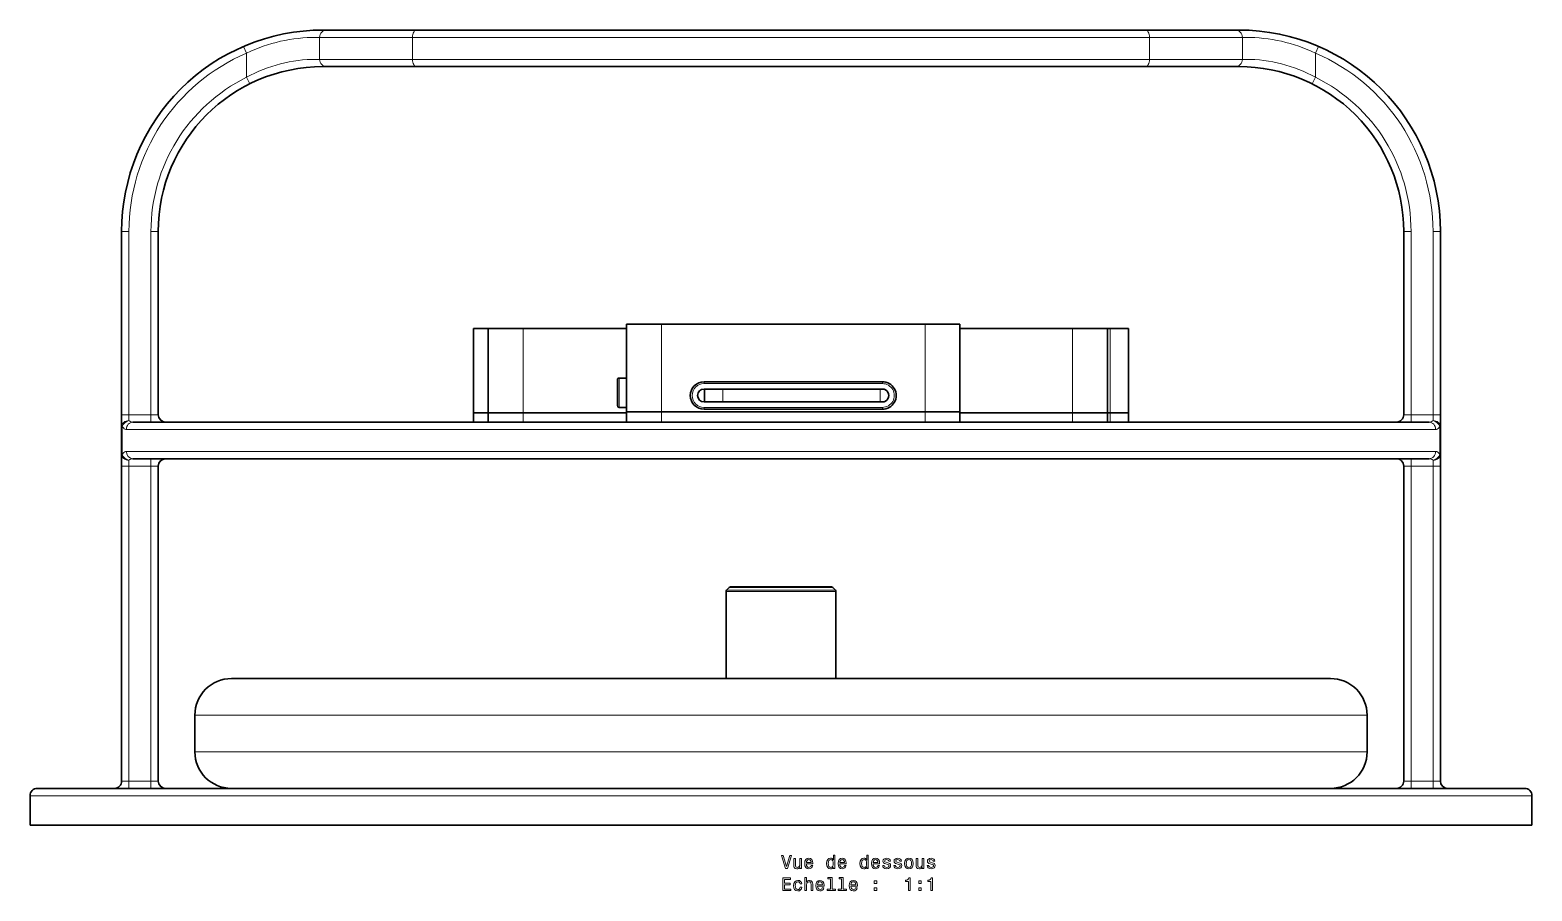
# Model space of a CAD drawing. Extents: x -1556 to 2480, y -1748 to 2591.
# Drawn here: x 389.5 to 799.5, y 973.4 to 1208.4 of the extents above; entities that cross this region are included whole.
import ezdxf

# ---------------------------------------------------------------- set-up
doc = ezdxf.new("R2010")
doc.units = 0

msp = doc.modelspace()

# ---------------------------------------------------------------- linework, layer by layer
at = {"color": 7, "lineweight": 13, "ltscale": 0.023708}
for p, q in [((468.548584, 1206.432495), (467.600281, 1206.432495)), ((721.399719, 1206.432495), (720.451416, 1206.432495)), ((467.600281, 1200.432495), (468.548584, 1200.432495)), ((720.451416, 1200.432495), (721.399719, 1200.432495))]:
    msp.add_line(p, q, dxfattribs=at)
at = {"color": 7, "lineweight": 13}
for p, q in [((493.890015, 1206.432495), (468.548584, 1206.432495)), ((695.109985, 1206.432495), (493.890015, 1206.432495)), ((720.451416, 1206.432495), (695.109985, 1206.432495)), ((468.548584, 1200.432495), (493.890015, 1200.432495)), ((493.890015, 1200.432495), (695.109985, 1200.432495)), ((695.109985, 1200.432495), (720.451416, 1200.432495)), ((416.5, 1153.432495), (416.5, 1103.382324)), ((422.5, 1103.382324), (422.5, 1153.432495)), ((766.5, 1103.382324), (766.5, 1153.432495)), ((772.5, 1153.432495), (772.5, 1103.382324)), ((561.83313, 1104.156738), (561.83313, 1128.156738)), ((633.832886, 1104.156738), (633.832886, 1128.156738)), ((524.095398, 1103.918945), (524.095398, 1126.918945)), ((674.095215, 1103.918945), (674.095215, 1126.918945)), ((684.318298, 1126.918945), (684.318298, 1103.918945)), ((573.487, 1111.906738), (622.179016, 1111.906738)), ((622.179016, 1105.406738), (573.487, 1105.406738)), ((773.210205, 1099.382324), (415.789764, 1099.382324)), ((773.210205, 1093.382324), (415.789764, 1093.382324)), ((416.5, 1089.382324), (416.5, 1003.382324)), ((422.5, 1003.382324), (422.5, 1089.382324)), ((766.5, 1003.382324), (766.5, 1089.382324)), ((772.5, 1089.382324), (772.5, 1003.382324)), ((609.5, 1055.175171), (579.5, 1055.175171)), ((609.353577, 1055.528809), (579.646423, 1055.528809)), ((608.646423, 1056.23584), (580.353577, 1056.23584)), ((754.5, 1021.382324), (454.086792, 1021.382324)), ((754.5, 1011.382324), (454.086792, 1011.382324)), ((799.5, 999.382324), (389.5, 999.382324))]:
    msp.add_line(p, q, dxfattribs=at)
at = {"color": 7, "lineweight": 13, "ltscale": 0.15}
for p, q in [((468.548584, 1206.432495), (468.548584, 1200.432495)), ((493.890015, 1206.432495), (493.890015, 1200.432495)), ((695.109985, 1206.432495), (695.109985, 1200.432495)), ((720.451416, 1206.432495), (720.451416, 1200.432495)), ((416.5, 1103.382324), (422.5, 1103.382324)), ((772.5, 1103.382324), (766.5, 1103.382324)), ((416.5, 1089.382324), (422.5, 1089.382324)), ((772.5, 1089.382324), (766.5, 1089.382324)), ((422.5, 1003.382324), (416.5, 1003.382324)), ((772.5, 1003.382324), (766.5, 1003.382324))]:
    msp.add_line(p, q, dxfattribs=at)
at = {"color": 7, "lineweight": 35, "ltscale": 0.026077}
for p, q in [((470.543091, 1208.432495), (469.5, 1208.432495)), ((719.5, 1208.432495), (718.456909, 1208.432495)), ((469.5, 1198.432495), (470.543091, 1198.432495)), ((718.456909, 1198.432495), (719.5, 1198.432495))]:
    msp.add_line(p, q, dxfattribs=at)
at = {"color": 7, "lineweight": 35}
for p, q in [((495.039856, 1208.432495), (470.543091, 1208.432495)), ((693.960144, 1208.432495), (495.039856, 1208.432495)), ((718.456909, 1208.432495), (693.960144, 1208.432495)), ((470.543091, 1198.432495), (495.039856, 1198.432495)), ((495.039856, 1198.432495), (693.960144, 1198.432495)), ((693.960144, 1198.432495), (718.456909, 1198.432495)), ((414.5, 1153.432495), (414.5, 1103.382324)), ((424.5, 1103.382324), (424.5, 1153.432495)), ((764.5, 1103.382324), (764.5, 1153.432495)), ((774.5, 1153.432495), (774.5, 1103.382324)), ((552.333008, 1104.156738), (552.333008, 1128.156738)), ((561.83313, 1128.156738), (633.832886, 1128.156738)), ((643.333008, 1104.156738), (643.333008, 1128.156738)), ((510.552277, 1103.918945), (510.552277, 1126.918945)), ((514.595276, 1103.918945), (514.595276, 1126.918945)), ((524.095398, 1126.918945), (552.332886, 1126.918945)), ((643.332886, 1126.918945), (674.095215, 1126.918945)), ((683.595276, 1103.918945), (683.595276, 1126.918945)), ((689.318298, 1126.918945), (689.318298, 1103.918945)), ((573.487, 1112.406738), (622.179016, 1112.406738)), ((573.487, 1110.406738), (622.179016, 1110.406738)), ((524.095398, 1103.918945), (552.332886, 1103.918945)), ((524.095398, 1103.918945), (552.332886, 1103.918945)), ((561.83313, 1104.156738), (633.832886, 1104.156738)), ((561.83313, 1104.156738), (633.832886, 1104.156738)), ((622.179016, 1106.906738), (573.487, 1106.906738)), ((622.179016, 1104.906738), (573.487, 1104.906738)), ((643.332886, 1103.918945), (674.095215, 1103.918945)), ((643.332886, 1103.918945), (674.095215, 1103.918945)), ((771.395691, 1101.382324), (417.604309, 1101.382324)), ((771.395691, 1091.382324), (417.604309, 1091.382324)), ((414.5, 1089.382324), (414.5, 1003.382324)), ((424.5, 1003.382324), (424.5, 1089.382324)), ((764.5, 1003.382324), (764.5, 1089.382324)), ((774.5, 1089.382324), (774.5, 1003.382324)), ((579.5, 1031.382324), (579.5, 1055.175171)), ((608.292908, 1056.382324), (580.707092, 1056.382324)), ((609.5, 1031.382324), (609.5, 1055.175171)), ((744.5, 1031.382324), (462.86261, 1031.382324)), ((797.5, 1001.382324), (391.5, 1001.382324)), ((744.5, 1001.382324), (462.86261, 1001.382324)), ((642.5, 1001.382324), (552.376038, 1001.382324)), ((799.5, 991.382324), (389.5, 991.382324))]:
    msp.add_line(p, q, dxfattribs=at)
at = {"color": 7, "lineweight": 13, "ltscale": 0.050001}
for p, q in [((447.814575, 1203.976929), (448.603149, 1202.138916)), ((740.396851, 1202.138916), (741.185425, 1203.976929))]:
    msp.add_line(p, q, dxfattribs=at)
at = {"color": 7, "lineweight": 13, "ltscale": 0.165189}
for p, q in [((448.603149, 1202.138916), (448.603149, 1195.531372)), ((740.396851, 1202.138916), (740.396851, 1195.531372))]:
    msp.add_line(p, q, dxfattribs=at)
at = {"color": 7, "lineweight": 13, "ltscale": 0.049999}
for p, q in [((448.603149, 1195.531372), (449.492401, 1193.73999)), ((739.507629, 1193.73999), (740.396851, 1195.531372))]:
    msp.add_line(p, q, dxfattribs=at)
at = {"color": 7, "lineweight": 13, "ltscale": 0.05}
for p, q in [((414.5, 1153.432495), (416.5, 1153.432495)), ((424.5, 1153.432495), (422.5, 1153.432495)), ((764.5, 1153.432495), (766.5, 1153.432495)), ((774.5, 1153.432495), (772.5, 1153.432495)), ((414.5, 1103.382324), (416.5, 1103.382324)), ((422.5, 1101.382324), (422.5, 1103.382324)), ((424.5, 1103.382324), (422.5, 1103.382324)), ((764.5, 1103.382324), (766.5, 1103.382324)), ((766.5, 1103.382324), (766.5, 1101.382324)), ((774.5, 1103.382324), (772.5, 1103.382324)), ((422.5, 1089.382324), (422.5, 1091.382324)), ((766.5, 1091.382324), (766.5, 1089.382324)), ((414.5, 1089.382324), (416.5, 1089.382324)), ((424.5, 1089.382324), (422.5, 1089.382324)), ((764.5, 1089.382324), (766.5, 1089.382324)), ((774.5, 1089.382324), (772.5, 1089.382324)), ((416.5, 1003.382324), (414.5, 1003.382324)), ((416.5, 1003.382324), (416.5, 1001.382324)), ((422.5, 1003.382324), (422.5, 1001.382324)), ((424.5, 1003.382324), (422.5, 1003.382324)), ((766.5, 1003.382324), (764.5, 1003.382324)), ((766.5, 1003.382324), (766.5, 1001.382324)), ((772.5, 1003.382324), (772.5, 1001.382324)), ((774.5, 1003.382324), (772.5, 1003.382324))]:
    msp.add_line(p, q, dxfattribs=at)
at = {"color": 7, "lineweight": 35, "ltscale": 0.237503}
for p, q in [((561.83313, 1128.156738), (552.333008, 1128.156738)), ((643.333008, 1128.156738), (633.832886, 1128.156738)), ((524.095398, 1126.918945), (514.595276, 1126.918945)), ((524.095398, 1103.918945), (514.595276, 1103.918945)), ((524.095398, 1103.918945), (514.595276, 1103.918945)), ((561.83313, 1104.156738), (552.333008, 1104.156738)), ((561.83313, 1104.156738), (552.333008, 1104.156738)), ((643.333008, 1104.156738), (633.832886, 1104.156738)), ((643.333008, 1104.156738), (633.832886, 1104.156738))]:
    msp.add_line(p, q, dxfattribs=at)
at = {"color": 7, "lineweight": 35, "ltscale": 0.101075}
for p, q in [((514.595276, 1126.918945), (510.552277, 1126.918945)), ((514.595276, 1103.918945), (510.552277, 1103.918945)), ((514.595276, 1103.918945), (510.552277, 1103.918945))]:
    msp.add_line(p, q, dxfattribs=at)
at = {"color": 7, "lineweight": 35, "ltscale": 0.237502}
for p, q in [((683.595276, 1126.918945), (674.095215, 1126.918945)), ((683.595276, 1103.918945), (674.095215, 1103.918945)), ((683.595276, 1103.918945), (674.095215, 1103.918945))]:
    msp.add_line(p, q, dxfattribs=at)
at = {"color": 7, "lineweight": 35, "ltscale": 0.018076}
for p, q in [((683.595276, 1126.918945), (684.318298, 1126.918945)), ((683.595276, 1103.918945), (684.318298, 1103.918945)), ((683.595276, 1103.918945), (684.318298, 1103.918945))]:
    msp.add_line(p, q, dxfattribs=at)
at = {"color": 7, "lineweight": 35, "ltscale": 0.125}
for p, q in [((689.318298, 1126.918945), (684.318298, 1126.918945)), ((689.318298, 1103.918945), (684.318298, 1103.918945)), ((689.318298, 1103.918945), (684.318298, 1103.918945))]:
    msp.add_line(p, q, dxfattribs=at)
at = {"color": 7, "lineweight": 35, "ltscale": 0.175}
msp.add_line((549.833008, 1112.906738), (549.833008, 1105.906738), dxfattribs=at)
at = {"color": 7, "lineweight": 35, "ltscale": 0.05}
for p, q in [((552.333008, 1113.406738), (550.333008, 1113.406738)), ((552.333008, 1105.406738), (550.333008, 1105.406738))]:
    msp.add_line(p, q, dxfattribs=at)
at = {"color": 7, "lineweight": 13, "ltscale": 0.2}
msp.add_line((550.333008, 1113.406738), (550.333008, 1105.406738), dxfattribs=at)
at = {"color": 7, "lineweight": 13, "ltscale": 0.0125}
for p, q in [((573.487, 1111.906738), (573.487, 1112.406738)), ((622.179016, 1111.906738), (622.179016, 1112.406738)), ((573.487, 1105.406738), (573.487, 1104.906738)), ((622.179016, 1105.406738), (622.179016, 1104.906738))]:
    msp.add_line(p, q, dxfattribs=at)
at = {"color": 7, "lineweight": 35, "ltscale": 0.0875}
msp.add_line((573.611267, 1110.40686), (573.611267, 1106.90686), dxfattribs=at)
at = {"color": 7, "lineweight": 13, "ltscale": 0.0875}
for p, q in [((578.611267, 1110.40686), (578.611267, 1106.90686)), ((621.599304, 1110.40686), (621.599304, 1106.90686))]:
    msp.add_line(p, q, dxfattribs=at)
at = {"color": 7, "lineweight": 35, "ltscale": 0.079517}
for p, q in [((414.5, 1103.382324), (414.5, 1100.20166)), ((774.5, 1103.382324), (774.5, 1100.20166)), ((414.5, 1092.562988), (414.5, 1089.382324)), ((774.5, 1092.562988), (774.5, 1089.382324))]:
    msp.add_line(p, q, dxfattribs=at)
at = {"color": 7, "lineweight": 13, "ltscale": 0.039758}
for p, q in [((416.5, 1103.382324), (416.5, 1101.791992)), ((772.5, 1103.382324), (772.5, 1101.791992)), ((416.5, 1090.972656), (416.5, 1089.382324)), ((772.5, 1090.972656), (772.5, 1089.382324))]:
    msp.add_line(p, q, dxfattribs=at)
at = {"color": 7, "lineweight": 35, "ltscale": 0.063416}
for p, q in [((510.552277, 1101.382324), (510.552277, 1103.918945)), ((514.595276, 1103.918945), (514.595276, 1101.382324)), ((683.595276, 1103.918945), (683.595276, 1101.382324)), ((689.318298, 1101.382324), (689.318298, 1103.918945))]:
    msp.add_line(p, q, dxfattribs=at)
at = {"color": 7, "lineweight": 13, "ltscale": 0.063416}
for p, q in [((524.095398, 1103.918945), (524.095398, 1101.382324)), ((674.095215, 1103.918945), (674.095215, 1101.382324)), ((684.318298, 1101.382324), (684.318298, 1103.918945))]:
    msp.add_line(p, q, dxfattribs=at)
at = {"color": 7, "lineweight": 35, "ltscale": 0.06936}
for p, q in [((552.333008, 1104.156738), (552.333008, 1101.382324)), ((643.333008, 1104.156738), (643.333008, 1101.382324))]:
    msp.add_line(p, q, dxfattribs=at)
at = {"color": 7, "lineweight": 13, "ltscale": 0.06936}
for p, q in [((561.83313, 1104.156738), (561.83313, 1101.382324)), ((633.832886, 1104.156738), (633.832886, 1101.382324))]:
    msp.add_line(p, q, dxfattribs=at)
at = {"color": 7, "lineweight": 35, "ltscale": 0.190967}
for p, q in [((414.5, 1100.20166), (414.5, 1092.562988)), ((774.5, 1100.20166), (774.5, 1092.562988))]:
    msp.add_line(p, q, dxfattribs=at)
at = {"color": 7, "lineweight": 13, "ltscale": 0.004353}
for p, q in [((414.5, 1100.20166), (414.674133, 1100.20166)), ((774.5, 1100.20166), (774.325867, 1100.20166)), ((414.5, 1092.562988), (414.674133, 1092.562988)), ((774.5, 1092.562988), (774.325867, 1092.562988))]:
    msp.add_line(p, q, dxfattribs=at)
at = {"color": 7, "lineweight": 13, "ltscale": 0.190967}
for p, q in [((414.674133, 1100.20166), (414.674133, 1092.562988)), ((774.325867, 1100.20166), (774.325867, 1092.562988))]:
    msp.add_line(p, q, dxfattribs=at)
at = {"color": 7, "lineweight": 35, "ltscale": 0.024999}
for p, q in [((580.353577, 1056.23584), (579.646423, 1055.528809)), ((608.646423, 1056.23584), (609.353577, 1055.528809))]:
    msp.add_line(p, q, dxfattribs=at)
at = {"color": 7, "lineweight": 35, "ltscale": 0.459065}
for p, q in [((462.86261, 1031.382324), (444.5, 1031.382324)), ((462.86261, 1001.382324), (444.5, 1001.382324))]:
    msp.add_line(p, q, dxfattribs=at)
at = {"color": 7, "lineweight": 13, "ltscale": 0.48967}
for p, q in [((454.086792, 1021.382324), (434.5, 1021.382324)), ((454.086792, 1011.382324), (434.5, 1011.382324))]:
    msp.add_line(p, q, dxfattribs=at)
at = {"color": 7, "lineweight": 35, "ltscale": 0.25}
for p, q in [((434.5, 1011.382324), (434.5, 1021.382324)), ((754.5, 1011.382324), (754.5, 1021.382324))]:
    msp.add_line(p, q, dxfattribs=at)
at = {"color": 7, "lineweight": 35, "ltscale": 0.000598}
for p, q in [((546.5, 1001.382324), (546.476074, 1001.382446)), ((642.5, 1001.382324), (642.523926, 1001.382446))]:
    msp.add_line(p, q, dxfattribs=at)
at = {"color": 7, "lineweight": 35, "ltscale": 0.146901}
msp.add_line((552.376038, 1001.382324), (546.5, 1001.382324), dxfattribs=at)
at = {"color": 7, "lineweight": 35, "ltscale": 0.2}
for p, q in [((389.5, 991.382324), (389.5, 999.382324)), ((799.5, 991.382324), (799.5, 999.382324))]:
    msp.add_line(p, q, dxfattribs=at)
at = {"color": 7, "lineweight": 13}
for points in [[(415.789764, 1099.382324), (415.649597, 1099.393555), (415.510803, 1099.427368), (415.373444, 1099.483765), (415.239258, 1099.562134), (414.984314, 1099.781738), (414.823486, 1099.97522), (414.674133, 1100.20166)], [(774.325867, 1100.20166), (774.197021, 1100.00354), (774.059448, 1099.829712), (773.864014, 1099.639404), (773.657288, 1099.499634), (773.442444, 1099.413452), (773.210205, 1099.382324)], [(414.674133, 1092.562988), (414.802979, 1092.76123), (414.940552, 1092.934937), (415.135986, 1093.125244), (415.342651, 1093.265015), (415.557556, 1093.351196), (415.789764, 1093.382324)], [(773.210205, 1093.382324), (773.350403, 1093.371094), (773.489197, 1093.33728), (773.626587, 1093.280884), (773.760742, 1093.202515), (774.015686, 1092.98291), (774.176514, 1092.789307), (774.325867, 1092.562988)]]:
    msp.add_lwpolyline(points, dxfattribs=at)
for points in [[(596.895508, 983.030762), (596.018005, 980.050171), (595.115295, 983.030762), (594.636169, 983.030762), (595.765869, 979.525696), (596.270203, 979.525696), (597.374634, 983.030762)], [(600.097961, 982.233887), (599.654175, 982.233887), (599.654175, 980.670532), (599.60376, 980.307373), (599.45752, 980.045166), (599.23053, 979.883789), (598.932983, 979.833313), (598.695984, 979.873657), (598.544678, 979.99469), (598.458923, 980.201477), (598.438782, 980.494019), (598.438782, 982.233887), (597.994934, 982.233887), (597.994934, 980.453674), (598.010071, 980.095581), (598.105896, 979.798035), (598.398438, 979.525696), (598.867432, 979.429871), (599.119568, 979.465149), (599.336426, 979.555969), (599.523071, 979.71228), (599.674377, 979.93927), (599.674377, 979.525696), (600.097961, 979.525696)], [(601.434448, 980.751221), (603.209656, 980.751221), (603.214722, 980.957947), (603.134033, 981.537964), (602.912109, 981.97168), (602.559082, 982.233887), (602.090088, 982.329712), (601.631104, 982.228882), (601.278076, 981.946472), (601.051147, 981.487488), (600.970459, 980.882324), (601.046082, 980.262024), (601.273071, 979.808105), (601.621033, 979.525696), (602.074951, 979.429871), (602.468323, 979.495422), (602.791077, 979.666931), (603.028076, 979.93927), (603.164246, 980.302368), (602.725525, 980.302368), (602.634705, 980.100647), (602.503601, 979.949341), (602.130432, 979.828308), (601.842957, 979.883789), (601.626099, 980.060303), (601.484863, 980.347717), (601.434448, 980.736084)], [(601.434448, 981.12439), (601.489929, 981.472412), (601.626099, 981.729614), (601.832825, 981.885925), (602.105164, 981.941406), (602.372498, 981.885925), (602.579224, 981.729614), (602.705322, 981.472412), (602.750732, 981.12439)], [(608.78241, 979.944275), (608.78241, 979.525696), (609.226196, 979.525696), (609.226196, 983.146729), (608.787476, 983.146729), (608.787476, 981.820374), (608.449585, 982.203674), (608.242798, 982.294434), (608.005737, 982.329712), (607.577087, 982.228882), (607.244263, 981.946472), (607.027405, 981.492554), (606.951721, 980.882324), (607.027405, 980.272095), (607.244263, 979.813171), (607.577087, 979.525696), (608.005737, 979.429871), (608.242798, 979.465149), (608.45459, 979.555969)], [(608.081421, 981.931335), (608.373901, 981.860718), (608.595825, 981.664001), (608.726929, 981.336243), (608.777405, 980.882324), (608.726929, 980.423401), (608.595825, 980.095581), (608.373901, 979.89386), (608.081421, 979.828308), (607.804016, 979.89386), (607.592224, 980.095581), (607.450989, 980.428406), (607.40564, 980.882324), (607.450989, 981.331177), (607.592224, 981.658997), (607.804016, 981.860718)], [(610.54248, 980.751221), (612.317749, 980.751221), (612.322754, 980.957947), (612.242065, 981.537964), (612.020203, 981.97168), (611.667175, 982.233887), (611.19812, 982.329712), (610.739197, 982.228882), (610.386169, 981.946472), (610.159241, 981.487488), (610.078552, 980.882324), (610.154175, 980.262024), (610.381104, 979.808105), (610.729126, 979.525696), (611.182983, 979.429871), (611.576355, 979.495422), (611.899109, 979.666931), (612.136169, 979.93927), (612.272339, 980.302368), (611.833557, 980.302368), (611.742798, 980.100647), (611.611694, 979.949341), (611.238464, 979.828308), (610.950989, 979.883789), (610.734131, 980.060303), (610.592957, 980.347717), (610.54248, 980.736084)], [(610.54248, 981.12439), (610.597961, 981.472412), (610.734131, 981.729614), (610.940918, 981.885925), (611.213257, 981.941406), (611.48053, 981.885925), (611.687317, 981.729614), (611.813416, 981.472412), (611.858765, 981.12439)], [(617.890503, 979.944275), (617.890503, 979.525696), (618.33429, 979.525696), (618.33429, 983.146729), (617.895508, 983.146729), (617.895508, 981.820374), (617.557617, 982.203674), (617.350891, 982.294434), (617.113831, 982.329712), (616.685181, 982.228882), (616.352295, 981.946472), (616.135437, 981.492554), (616.059814, 980.882324), (616.135437, 980.272095), (616.352295, 979.813171), (616.685181, 979.525696), (617.113831, 979.429871), (617.350891, 979.465149), (617.562683, 979.555969)], [(617.189453, 981.931335), (617.481995, 981.860718), (617.703918, 981.664001), (617.835022, 981.336243), (617.885437, 980.882324), (617.835022, 980.423401), (617.703918, 980.095581), (617.481995, 979.89386), (617.189453, 979.828308), (616.912109, 979.89386), (616.700317, 980.095581), (616.559082, 980.428406), (616.513672, 980.882324), (616.559082, 981.331177), (616.700317, 981.658997), (616.912109, 981.860718)], [(619.650574, 980.751221), (621.425781, 980.751221), (621.430847, 980.957947), (621.350159, 981.537964), (621.128235, 981.97168), (620.775208, 982.233887), (620.306213, 982.329712), (619.84729, 982.228882), (619.494263, 981.946472), (619.267273, 981.487488), (619.186584, 980.882324), (619.262268, 980.262024), (619.489197, 979.808105), (619.837158, 979.525696), (620.291077, 979.429871), (620.684448, 979.495422), (621.007202, 979.666931), (621.244263, 979.93927), (621.380432, 980.302368), (620.94165, 980.302368), (620.850891, 980.100647), (620.719727, 979.949341), (620.346558, 979.828308), (620.059082, 979.883789), (619.842224, 980.060303), (619.700989, 980.347717), (619.650574, 980.736084)], [(619.650574, 981.12439), (619.706055, 981.472412), (619.842224, 981.729614), (620.049011, 981.885925), (620.32135, 981.941406), (620.588623, 981.885925), (620.79541, 981.729614), (620.921448, 981.472412), (620.966858, 981.12439)], [(623.624634, 981.104248), (623.195984, 981.205078), (622.878235, 981.321106), (622.772339, 981.558105), (622.802612, 981.724548), (622.908508, 981.845581), (623.079956, 981.921204), (623.327087, 981.951477), (623.564148, 981.921204), (623.750732, 981.830444), (623.871765, 981.694275), (623.92218, 981.512756), (624.355896, 981.512756), (624.355896, 981.522827), (624.280273, 981.850647), (624.073486, 982.107849), (623.750732, 982.269226), (623.327087, 982.329712), (622.898438, 982.269226), (622.585754, 982.102783), (622.389038, 981.855652), (622.328552, 981.542969), (622.373901, 981.240417), (622.515137, 981.028564), (622.747131, 980.877258), (623.085022, 980.771362), (623.579224, 980.65033), (623.881836, 980.524231), (623.962524, 980.423401), (623.992798, 980.272095), (623.947388, 980.08551), (623.826355, 979.944275), (623.6297, 979.853516), (623.367432, 979.823242), (623.090088, 979.853516), (622.888306, 979.959412), (622.752136, 980.130859), (622.696655, 980.36792), (622.268005, 980.36792), (622.338623, 979.964478), (622.54541, 979.671936), (622.873169, 979.495422), (623.327087, 979.429871), (623.801147, 979.495422), (624.149109, 979.671936), (624.360962, 979.954346), (624.436584, 980.32251), (624.381104, 980.640259), (624.224792, 980.857117), (623.96759, 980.998291)], [(626.660645, 981.104248), (626.231995, 981.205078), (625.914246, 981.321106), (625.80835, 981.558105), (625.838623, 981.724548), (625.944519, 981.845581), (626.115967, 981.921204), (626.363098, 981.951477), (626.600159, 981.921204), (626.786743, 981.830444), (626.907776, 981.694275), (626.958191, 981.512756), (627.391907, 981.512756), (627.391907, 981.522827), (627.316284, 981.850647), (627.109497, 982.107849), (626.786743, 982.269226), (626.363098, 982.329712), (625.934448, 982.269226), (625.621765, 982.102783), (625.425049, 981.855652), (625.364563, 981.542969), (625.409912, 981.240417), (625.551147, 981.028564), (625.783142, 980.877258), (626.121033, 980.771362), (626.615295, 980.65033), (626.917847, 980.524231), (626.998535, 980.423401), (627.028809, 980.272095), (626.983398, 980.08551), (626.862366, 979.944275), (626.66571, 979.853516), (626.403442, 979.823242), (626.126099, 979.853516), (625.924377, 979.959412), (625.788208, 980.130859), (625.732727, 980.36792), (625.304016, 980.36792), (625.374634, 979.964478), (625.581421, 979.671936), (625.909241, 979.495422), (626.363098, 979.429871), (626.837158, 979.495422), (627.185181, 979.671936), (627.396973, 979.954346), (627.472595, 980.32251), (627.417114, 980.640259), (627.260803, 980.857117), (627.003601, 980.998291)], [(628.239197, 980.877258), (628.319885, 980.262024), (628.55188, 979.808105), (628.920044, 979.525696), (629.414246, 979.429871), (629.903442, 979.525696), (630.271606, 979.803101), (630.503601, 980.256958), (630.589355, 980.877258), (630.503601, 981.492554), (630.271606, 981.951477), (629.903442, 982.228882), (629.414246, 982.329712), (628.920044, 982.228882), (628.55188, 981.946472), (628.319885, 981.492554)], [(628.693054, 980.882324), (628.738464, 981.336243), (628.8797, 981.664001), (629.106628, 981.865784), (629.414246, 981.93634), (629.716858, 981.865784), (629.943787, 981.669067), (630.085022, 981.336243), (630.135437, 980.882324), (630.085022, 980.423401), (629.943787, 980.090515), (629.716858, 979.888794), (629.414246, 979.823242), (629.106628, 979.888794), (628.8797, 980.090515), (628.738464, 980.423401)], [(633.494263, 982.233887), (633.050415, 982.233887), (633.050415, 980.670532), (633, 980.307373), (632.85376, 980.045166), (632.62677, 979.883789), (632.329224, 979.833313), (632.092224, 979.873657), (631.940918, 979.99469), (631.855164, 980.201477), (631.835022, 980.494019), (631.835022, 982.233887), (631.391235, 982.233887), (631.391235, 980.453674), (631.406311, 980.095581), (631.502136, 979.798035), (631.794678, 979.525696), (632.263672, 979.429871), (632.515869, 979.465149), (632.732727, 979.555969), (632.919312, 979.71228), (633.070618, 979.93927), (633.070618, 979.525696), (633.494263, 979.525696)], [(635.768738, 981.104248), (635.340027, 981.205078), (635.022339, 981.321106), (634.916443, 981.558105), (634.946655, 981.724548), (635.052612, 981.845581), (635.22406, 981.921204), (635.471191, 981.951477), (635.708191, 981.921204), (635.894836, 981.830444), (636.015869, 981.694275), (636.066284, 981.512756), (636.5, 981.512756), (636.5, 981.522827), (636.424316, 981.850647), (636.21759, 982.107849), (635.894836, 982.269226), (635.471191, 982.329712), (635.04248, 982.269226), (634.729797, 982.102783), (634.533142, 981.855652), (634.472595, 981.542969), (634.518005, 981.240417), (634.659241, 981.028564), (634.891235, 980.877258), (635.229126, 980.771362), (635.723328, 980.65033), (636.02594, 980.524231), (636.106628, 980.423401), (636.136902, 980.272095), (636.091492, 980.08551), (635.970459, 979.944275), (635.773804, 979.853516), (635.511536, 979.823242), (635.234131, 979.853516), (635.03241, 979.959412), (634.89624, 980.130859), (634.840759, 980.36792), (634.412109, 980.36792), (634.482727, 979.964478), (634.689453, 979.671936), (635.017273, 979.495422), (635.471191, 979.429871), (635.945251, 979.495422), (636.293213, 979.671936), (636.505066, 979.954346), (636.580688, 980.32251), (636.525208, 980.640259), (636.368896, 980.857117), (636.111694, 980.998291)], [(594.958923, 973.478882), (597.177979, 973.478882), (597.177979, 973.902527), (595.422913, 973.902527), (595.422913, 975.087646), (596.986328, 975.087646), (596.986328, 975.506287), (595.422913, 975.506287), (595.422913, 976.555237), (597.137634, 976.555237), (597.137634, 976.978882), (594.958923, 976.978882)], [(599.734863, 975.289429), (600.173645, 975.289429), (600.082825, 975.692871), (599.865967, 976.010559), (599.528076, 976.207275), (599.089355, 976.282898), (598.605164, 976.182068), (598.237061, 975.899658), (598.005066, 975.440674), (597.924377, 974.825439), (598, 974.21521), (598.226929, 973.761292), (598.585022, 973.478882), (599.074219, 973.383057), (599.507935, 973.458679), (599.845825, 973.670532), (600.07782, 974.003357), (600.17865, 974.447205), (599.755066, 974.447205), (599.679382, 974.164734), (599.538208, 973.952942), (599.336426, 973.821838), (599.089355, 973.781494), (598.781677, 973.847046), (598.559814, 974.048767), (598.423645, 974.376587), (598.378235, 974.840576), (598.423645, 975.294434), (598.564819, 975.622253), (598.791809, 975.823975), (599.089355, 975.894592), (599.351563, 975.849182), (599.548279, 975.733215), (599.679382, 975.541565)], [(601.046082, 973.478882), (601.489929, 973.478882), (601.489929, 975.042297), (601.535278, 975.40033), (601.68158, 975.662598), (601.908508, 975.823975), (602.211121, 975.884521), (602.453186, 975.834045), (602.604492, 975.697876), (602.680115, 975.470947), (602.705322, 975.168335), (602.705322, 973.478882), (603.149109, 973.478882), (603.149109, 975.259155), (603.128967, 975.617188), (603.038208, 975.914734), (602.740662, 976.187073), (602.276672, 976.282898), (602.024475, 976.24762), (601.807617, 976.151794), (601.626099, 976.000488), (601.489929, 975.793701), (601.489929, 977.099915), (601.046082, 977.099915)], [(604.470459, 974.704407), (606.245667, 974.704407), (606.250732, 974.911133), (606.170044, 975.49115), (605.94812, 975.924866), (605.595093, 976.187073), (605.126099, 976.282898), (604.667175, 976.182068), (604.314148, 975.899658), (604.087158, 975.440674), (604.00647, 974.83551), (604.082153, 974.21521), (604.309082, 973.761292), (604.657043, 973.478882), (605.110962, 973.383057), (605.504333, 973.448608), (605.827087, 973.620117), (606.064148, 973.892456), (606.200317, 974.255554), (605.761536, 974.255554), (605.670776, 974.053833), (605.539612, 973.902527), (605.166443, 973.781494), (604.878967, 973.836975), (604.662109, 974.013489), (604.520874, 974.300903), (604.470459, 974.68927)], [(604.470459, 975.077576), (604.52594, 975.425598), (604.662109, 975.6828), (604.868896, 975.839111), (605.141235, 975.894592), (605.408508, 975.839111), (605.615295, 975.6828), (605.741333, 975.425598), (605.786743, 975.077576)], [(608.000732, 976.726746), (608.000732, 973.852051), (607.087891, 973.852051), (607.087891, 973.478882), (609.352295, 973.478882), (609.352295, 973.852051), (608.444519, 973.852051), (608.444519, 977.099915), (607.304749, 977.099915), (607.304749, 976.726746)], [(611.036743, 976.726746), (611.036743, 973.852051), (610.123901, 973.852051), (610.123901, 973.478882), (612.388306, 973.478882), (612.388306, 973.852051), (611.48053, 973.852051), (611.48053, 977.099915), (610.340759, 977.099915), (610.340759, 976.726746)], [(613.578552, 974.704407), (615.35376, 974.704407), (615.358765, 974.911133), (615.278076, 975.49115), (615.056213, 975.924866), (614.703186, 976.187073), (614.234131, 976.282898), (613.775208, 976.182068), (613.42218, 975.899658), (613.195251, 975.440674), (613.114563, 974.83551), (613.190186, 974.21521), (613.417175, 973.761292), (613.765137, 973.478882), (614.218994, 973.383057), (614.612366, 973.448608), (614.935181, 973.620117), (615.17218, 973.892456), (615.30835, 974.255554), (614.869568, 974.255554), (614.778809, 974.053833), (614.647705, 973.902527), (614.274475, 973.781494), (613.987061, 973.836975), (613.770203, 974.013489), (613.628967, 974.300903), (613.578552, 974.68927)], [(613.578552, 975.077576), (613.634033, 975.425598), (613.770203, 975.6828), (613.976929, 975.839111), (614.249268, 975.894592), (614.516602, 975.839111), (614.723328, 975.6828), (614.849426, 975.425598), (614.894836, 975.077576)], [(619.958191, 975.435669), (620.654175, 975.435669), (620.654175, 976.187073), (619.958191, 976.187073)], [(629.323486, 973.478882), (629.78241, 973.478882), (629.78241, 977.004089), (629.439453, 977.004089), (629.348694, 976.696472), (629.167114, 976.489685), (628.889771, 976.368652), (628.50647, 976.328308), (628.50647, 975.970215), (629.323486, 975.970215)], [(632.102295, 975.435669), (632.798279, 975.435669), (632.798279, 976.187073), (632.102295, 976.187073)], [(635.395508, 973.478882), (635.854492, 973.478882), (635.854492, 977.004089), (635.511536, 977.004089), (635.420776, 976.696472), (635.239197, 976.489685), (634.961792, 976.368652), (634.578552, 976.328308), (634.578552, 975.970215), (635.395508, 975.970215)], [(619.958191, 973.478882), (620.654175, 973.478882), (620.654175, 974.230347), (619.958191, 974.230347)], [(632.102295, 973.478882), (632.798279, 973.478882), (632.798279, 974.230347), (632.102295, 974.230347)]]:
    msp.add_lwpolyline(points, close=True, dxfattribs=at)
at = {"color": 7, "lineweight": 35}
for centre, radius, start, end in [((469.5, 1153.432495), 55, 90.000003, 180.000005), ((719.5, 1153.432495), 55, 0, 89.999996), ((469.5, 1153.432495), 45, 90.000016, 179.999964), ((719.5, 1153.432495), 45, 0, 90.000003), ((550.333008, 1112.906738), 0.5, 90.000003, 180.000005), ((573.487, 1108.656738), 3.75, 90.000003, 269.999997), ((622.179016, 1108.656738), 3.75, 269.999997, 90.000003), ((573.487, 1108.656738), 1.75, 90.000003, 269.999997), ((622.179016, 1108.656738), 1.75, 269.999997, 90.000003), ((426.5, 1103.382324), 2, 180.000005, 269.999997), ((550.333008, 1105.906738), 0.5, 180.000005, 269.999997), ((762.5, 1103.382324), 2, 269.999997, 360), ((426.5, 1089.382324), 2, 90.000003, 179.999995), ((762.5, 1089.382324), 2, 0, 90.000003), ((580, 1055.175171), 0.5, 135, 180.000005), ((580.707092, 1055.882324), 0.5, 90.000003, 135), ((608.292908, 1055.882324), 0.5, 45.000001, 90.000003), ((609, 1055.175171), 0.5, 0, 45.000001), ((444.5, 1021.382324), 10, 90.000003, 179.999995), ((744.5, 1021.382324), 10, 360, 90.000003), ((444.5, 1011.382324), 10, 180.000005, 269.999997), ((744.5, 1011.382324), 10.000004, 270.126295, 359.999979), ((391.5, 999.382324), 2, 90.000003, 180.000005), ((412.5, 1003.382324), 2, 269.999997, 360), ((426.5, 1003.382324), 2, 180.000005, 269.999997), ((762.5, 1003.382324), 2, 269.999997, 360), ((776.5, 1003.382324), 2, 180.000005, 269.999997), ((797.5, 999.382324), 2, 0, 90.000003)]:
    msp.add_arc(centre, radius, start, end, dxfattribs=at)
at = {"color": 7, "lineweight": 13}
for centre, radius, start, end in [((469.5, 1153.432495), 53, 113.221109, 180.000005), ((719.5, 1153.432495), 53, 0, 66.778889), ((469.5, 1153.432495), 47, 116.398663, 179.999995), ((719.5, 1153.432495), 47, 0, 63.601335), ((573.487, 1108.656738), 3.25, 90.000003, 269.999997), ((622.179016, 1108.656738), 3.25, 269.999997, 90.000003), ((417.604218, 1103.073853), 1.691635, 229.257967, 270.002374), ((771.395752, 1103.073853), 1.691634, 269.997607, 310.742049), ((417.604218, 1089.690796), 1.69163, 89.997585, 130.742101), ((771.395752, 1089.690796), 1.69163, 49.257887, 90.002427)]:
    msp.add_arc(centre, radius, start, end, dxfattribs=at)
for centre, major_axis, ratio, start_param, end_param in [((467.588531, 1153.495483), (-0.067627, -52.936951), 0.909605, 3.1427534209, 3.5482847395), ((470.543091, 1206.432495), (0, 2), 0.997272, 0, 1.5707963268), ((495.039856, 1206.432495), (0, 2), 0.574914, 0, 1.5707963268), ((693.960144, 1206.432495), (0, 2), 0.574914, 4.7123889804, 6.2831853072), ((718.456909, 1206.432495), (0, 2), 0.997272, 4.7123889804, 6.2831853072), ((721.421082, 1153.545044), (0.123169, -52.887268), 0.910007, 2.7337513307, 3.1394774223), ((467.617828, 1153.359863), (0.098022, -47.07251), 0.908454, 3.1397107607, 3.6000839639), ((470.543091, 1200.432495), (0, -2), 0.997272, 4.7123889804, 6.2831853072), ((495.039856, 1200.432495), (0, -2), 0.574914, 4.7123889804, 6.2831853072), ((693.960144, 1200.432495), (0, -2), 0.574914, 0, 1.5707963268), ((718.456909, 1200.432495), (0, -2), 0.997272, 0, 1.5707963268), ((721.398987, 1153.431763), (-0.003662, -47.000732), 0.90909, 2.6809233555, 3.1416615898), ((416.5, 1100.20166), (-2, 0), 0.795167, 4.7123889804, 6.2831853072), ((416.5, 1100.20166), (1.725403, 1.011475), 0.749236, 1.1569470199, 2.477663581), ((417.604309, 1099.382324), (0, -2), 0.907264, 3.1415926536, 4.7123889804), ((771.395691, 1099.382324), (0, -2), 0.907264, 1.5707963232, 3.1415926536), ((772.5, 1100.20166), (2, 0), 0.795167, 0, 1.5707963268), ((772.5, 1100.20166), (1.725403, -1.011475), 0.749237, 0.663930127, 1.9846472691), ((416.5, 1092.562988), (2, 0), 0.795167, 3.1415926536, 4.7123889804), ((416.5, 1092.562988), (-1.725403, 1.011475), 0.749237, 0.663930127, 1.9846468448), ((417.604309, 1093.382324), (0, -2), 0.907264, 4.7123884088, 6.2831846135), ((771.395691, 1093.382324), (0, 2), 0.907264, 3.1415926536, 4.7123889804), ((772.5, 1092.562988), (2, 0), 0.795167, 4.7123889804, 6.2831853072), ((772.5, 1092.562988), (1.725403, 1.011475), 0.749237, 4.2985384658, 5.6192551816)]:
    msp.add_ellipse(centre, major_axis=major_axis, ratio=ratio, start_param=start_param, end_param=end_param, dxfattribs=at)

doc.saveas('drawing.dxf')
